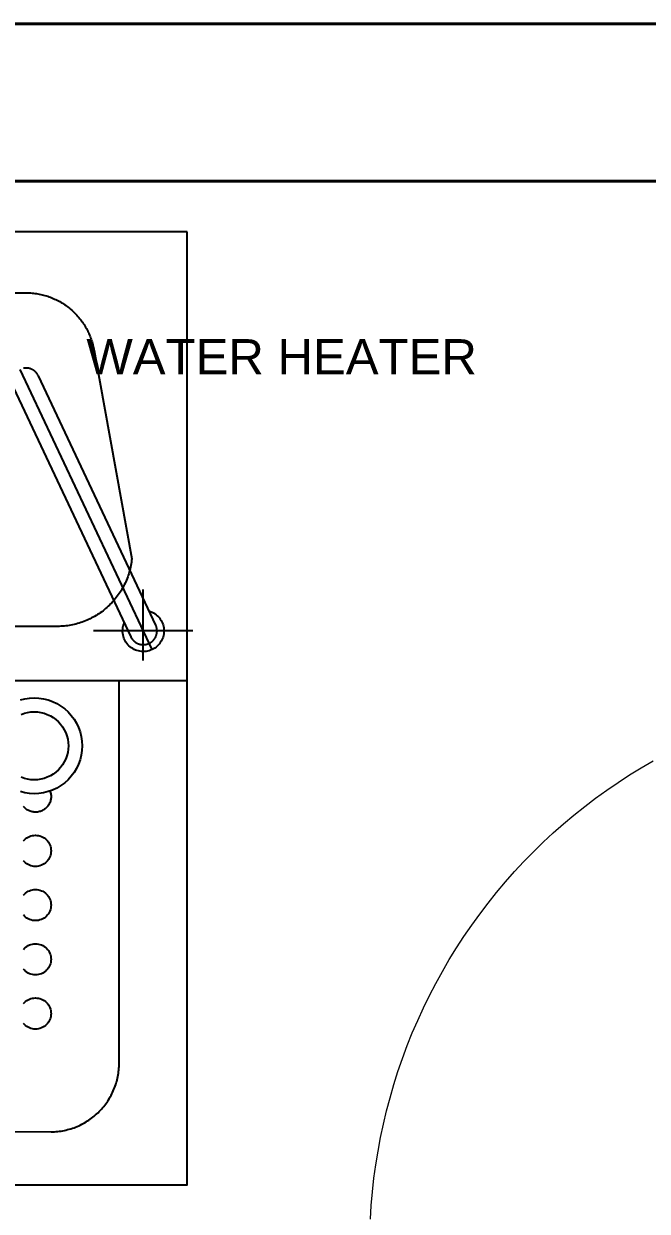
# Model space of a CAD drawing. Header units: millimetres. Extents: x -159872 to 386485, y -250577 to 158966.
# Drawn here: x 158998 to 159456, y 18032 to 18904 of the extents above; entities that cross this region are included whole.
import ezdxf

# ---------------------------------------------------------------- set-up
doc = ezdxf.new("R2010")
doc.units = ezdxf.units.MM
doc.layers.get('0').update_dxf_attribs({"lineweight": 25})
for name, color, linetype, lineweight in [('CENTRE', 252, 'Continuous', 5), ('LDS-equipment-kitchen equipment', 3, 'Continuous', 13), ('LDS-fitout-kitchen equipment', 252, 'Continuous', 9), ('LDS-struct-extg-walls', 1, 'Continuous', 40), ('LDS-title-notes', 7, 'Continuous', 18), ('MAIN', 7, 'Continuous', 5), ('WS-SINK UNIT', 3, 'Continuous', 13), ('WS-SINK UNIT TRANS', 62, 'Continuous', 13)]:
    doc.layers.add(name, color=color, linetype=linetype, lineweight=lineweight)
doc.styles.add('Arial', font='Arial.ttf')

# ---------------------------------------------------------------- blocks, each defined once
blk = doc.blocks.new('ColumnText_3')
at = {"layer": 'LDS-fitout-kitchen equipment', "extrusion": (0, 0, -1), "insert": (3377596.5, 618013.3), "char_height": 150, "attachment_point": 3, "text_direction": (-1, 0, 0), "line_spacing_factor": 0.25, "style": 'Arial'}
blk.add_mtext('WATER HEATER', dxfattribs=at)
blk = doc.blocks.new('Group-288')
at = {"layer": 'LDS-struct-extg-walls'}
blk.add_line((96688.66, 55361.57), (99238.66, 55361.57), dxfattribs=at)
blk = doc.blocks.new('JANITORIAL SINK_1')
at = {"layer": 'CENTRE', "lineweight": 25, "transparency": 33554687}
for points in [[(224.18, 393.13, 0), (127.32, 598.92, 0)], [(217.72, 385.14, 0), (217.72, 437.37, 0)], [(254.2, 406.85, 0), (181.24, 406.85, 0)]]:
    blk.add_polyline3d(points, dxfattribs=at)
at = {"layer": 'MAIN', "lineweight": 25}
for points in [[(208.57, 402.54, 0), (208.68, 402.32, 0), (208.8, 402.1, 0), (208.92, 401.88, 0), (209.04, 401.67, 0), (209.17, 401.46, 0), (209.31, 401.25, 0), (209.45, 401.04, 0), (209.59, 400.84, 0), (209.74, 400.64, 0), (209.9, 400.45, 0), (210.05, 400.26, 0), (210.22, 400.07, 0), (210.39, 399.89, 0), (210.56, 399.71, 0), (210.74, 399.54, 0), (210.92, 399.37, 0), (211.1, 399.21, 0), (211.29, 399.05, 0), (211.49, 398.89, 0), (211.68, 398.74, 0), (211.89, 398.6, 0), (212.09, 398.45, 0), (212.3, 398.32, 0), (212.51, 398.19, 0), (212.72, 398.06, 0), (212.94, 397.94, 0), (213.16, 397.83, 0), (213.38, 397.72, 0), (213.61, 397.62, 0), (213.84, 397.52, 0), (214.07, 397.42, 0), (214.3, 397.34, 0), (214.53, 397.26, 0), (214.77, 397.18, 0), (215.01, 397.11, 0), (215.25, 397.05, 0), (215.49, 396.99, 0), (215.73, 396.94, 0), (215.97, 396.89, 0), (216.22, 396.85, 0), (216.47, 396.82, 0), (216.71, 396.79, 0), (216.96, 396.77, 0), (217.21, 396.75, 0), (217.45, 396.74, 0), (217.7, 396.74, 0), (217.95, 396.74, 0), (218.2, 396.75, 0), (218.45, 396.77, 0), (218.69, 396.79, 0), (218.94, 396.81, 0), (219.19, 396.85, 0), (219.43, 396.89, 0), (219.67, 396.93, 0), (219.92, 396.98, 0), (220.16, 397.04, 0), (220.4, 397.1, 0), (220.64, 397.17, 0), (220.87, 397.24, 0), (221.11, 397.32, 0), (221.34, 397.41, 0), (221.57, 397.5, 0), (221.8, 397.6, 0), (222.03, 397.7, 0), (222.25, 397.81, 0), (222.47, 397.92, 0), (222.69, 398.04, 0), (222.9, 398.17, 0), (223.11, 398.3, 0), (223.32, 398.43, 0), (223.53, 398.57, 0), (223.73, 398.72, 0), (223.93, 398.87, 0), (224.12, 399.02, 0), (224.31, 399.18, 0), (224.5, 399.35, 0), (224.68, 399.51, 0), (224.86, 399.69, 0), (225.03, 399.86, 0), (225.2, 400.05, 0), (225.36, 400.23, 0), (225.52, 400.42, 0), (225.68, 400.61, 0), (225.83, 400.81, 0), (225.98, 401.01, 0), (226.12, 401.22, 0), (226.25, 401.42, 0), (226.38, 401.64, 0), (226.51, 401.85, 0), (226.63, 402.07, 0), (226.74, 402.29, 0), (226.85, 402.51, 0), (226.96, 402.74, 0), (227.05, 402.96, 0), (227.15, 403.19, 0), (227.23, 403.43, 0), (227.31, 403.66, 0), (227.39, 403.9, 0), (227.46, 404.13, 0), (227.52, 404.37, 0), (227.58, 404.62, 0), (227.63, 404.86, 0), (227.68, 405.1, 0), (227.72, 405.35, 0), (227.75, 405.59, 0), (227.78, 405.84, 0), (227.8, 406.09, 0), (227.82, 406.33, 0), (227.83, 406.58, 0), (227.83, 406.83, 0), (227.83, 407.08, 0), (227.82, 407.33, 0), (227.8, 407.57, 0), (227.78, 407.82, 0), (227.76, 408.07, 0), (227.72, 408.31, 0), (227.68, 408.56, 0), (227.64, 408.8, 0), (227.59, 409.05, 0), (227.53, 409.29, 0), (227.47, 409.53, 0), (227.4, 409.77, 0), (227.33, 410, 0), (227.25, 410.24, 0), (227.16, 410.47, 0), (227.07, 410.7, 0), (226.97, 410.93, 0), (226.87, 411.15, 0), (140.77, 594.08, 0), (140.66, 594.3, 0), (140.54, 594.52, 0), (140.43, 594.74, 0), (140.3, 594.95, 0), (140.17, 595.17, 0), (140.04, 595.37, 0), (139.9, 595.58, 0), (139.75, 595.78, 0), (139.6, 595.98, 0), (139.45, 596.17, 0), (139.29, 596.36, 0), (139.12, 596.55, 0), (138.96, 596.73, 0), (138.78, 596.91, 0), (138.6, 597.08, 0), (138.42, 597.25, 0), (138.24, 597.42, 0), (138.05, 597.58, 0), (137.85, 597.73, 0), (137.66, 597.88, 0), (137.46, 598.03, 0), (137.25, 598.17, 0), (137.04, 598.3, 0), (136.83, 598.43, 0), (136.62, 598.56, 0), (136.4, 598.68, 0), (136.18, 598.79, 0), (135.96, 598.9, 0), (135.73, 599.01, 0), (135.51, 599.11, 0), (135.28, 599.2, 0), (135.04, 599.28, 0), (134.81, 599.37, 0), (134.57, 599.44, 0), (134.34, 599.51, 0), (134.1, 599.57, 0), (133.85, 599.63, 0), (133.61, 599.68, 0), (133.37, 599.73, 0), (133.12, 599.77, 0), (132.88, 599.8, 0), (132.63, 599.83, 0), (132.38, 599.85, 0), (132.14, 599.87, 0), (131.89, 599.88, 0), (131.64, 599.88, 0), (131.39, 599.88, 0), (131.14, 599.87, 0), (130.9, 599.86, 0), (130.65, 599.84, 0), (130.4, 599.81, 0), (130.16, 599.78, 0), (129.91, 599.74, 0)], [(122.47, 585.47, 0), (208.57, 402.54, 0)], [(222.05, 421.38, 0), (223.14, 421.01, 0), (224.19, 420.56, 0), (225.2, 420.04, 0), (226.17, 419.44, 0), (227.1, 418.77, 0), (227.97, 418.03, 0), (228.78, 417.22, 0), (229.53, 416.36, 0), (230.21, 415.44, 0), (230.82, 414.48, 0), (231.36, 413.47, 0), (231.82, 412.42, 0), (232.2, 411.35, 0), (232.5, 410.24, 0), (232.71, 409.12, 0), (232.84, 407.99, 0), (232.88, 406.84, 0), (232.84, 405.7, 0), (232.71, 404.57, 0), (232.5, 403.44, 0), (232.2, 402.34, 0), (231.82, 401.26, 0), (231.36, 400.22, 0), (230.82, 399.21, 0), (230.21, 398.25, 0), (229.52, 397.33, 0), (228.77, 396.47, 0), (227.96, 395.67, 0), (227.09, 394.93, 0), (226.17, 394.25, 0), (225.19, 393.65, 0), (224.18, 393.13, 0), (223.13, 392.68, 0), (222.05, 392.32, 0), (220.94, 392.03, 0), (219.81, 391.83, 0), (218.68, 391.72, 0), (217.53, 391.69, 0), (216.39, 391.74, 0), (215.26, 391.89, 0), (214.14, 392.11, 0), (213.04, 392.43, 0), (211.97, 392.82, 0), (210.93, 393.29, 0), (209.93, 393.84, 0), (208.97, 394.47, 0), (208.06, 395.16, 0), (207.21, 395.92, 0), (206.42, 396.74, 0), (205.69, 397.62, 0), (205.03, 398.56, 0), (204.44, 399.54, 0), (203.93, 400.56, 0), (203.49, 401.61, 0), (203.14, 402.7, 0), (202.87, 403.81, 0), (202.68, 404.94, 0), (202.58, 406.07, 0), (202.56, 407.22, 0), (202.63, 408.36, 0), (202.79, 409.49, 0), (203.03, 410.61, 0), (203.36, 411.7, 0), (203.76, 412.77, 0)]]:
    blk.add_polyline3d(points, dxfattribs=at)
at = {"layer": 'WS-SINK UNIT', "lineweight": 25}
for points in [[(250, 700, 0), (-250, 700, 0), (-250, 0, 0), (250, 0, 0), (250, 700, 0)], [(-133.48, 655.08, 0), (133.88, 655.08, 0), (134.95, 655.03, 0), (136.03, 654.95, 0), (137.1, 654.84, 0), (138.17, 654.71, 0), (139.24, 654.56, 0), (140.3, 654.39, 0), (141.36, 654.2, 0), (142.42, 653.98, 0), (143.47, 653.74, 0), (144.51, 653.48, 0), (145.55, 653.19, 0), (146.58, 652.89, 0), (147.61, 652.56, 0), (148.63, 652.21, 0), (149.64, 651.83, 0), (150.64, 651.44, 0), (151.64, 651.03, 0), (152.62, 650.59, 0), (153.6, 650.13, 0), (154.56, 649.66, 0), (155.52, 649.16, 0), (156.46, 648.64, 0), (157.4, 648.1, 0), (158.32, 647.54, 0), (159.23, 646.96, 0), (160.13, 646.37, 0), (161.01, 645.75, 0), (161.88, 645.12, 0), (162.74, 644.46, 0), (163.58, 643.79, 0), (164.41, 643.1, 0), (165.22, 642.4, 0), (166.02, 641.67, 0), (166.8, 640.93, 0), (167.57, 640.18, 0), (168.32, 639.4, 0), (169.05, 638.61, 0), (169.77, 637.81, 0), (170.47, 636.99, 0), (171.15, 636.15, 0), (171.82, 635.31, 0), (172.46, 634.44, 0), (173.09, 633.57, 0), (173.7, 632.68, 0), (174.29, 631.77, 0), (174.86, 630.86, 0), (175.41, 629.93, 0), (175.94, 629, 0), (176.45, 628.05, 0), (176.94, 627.09, 0), (177.4, 626.12, 0), (177.85, 625.14, 0), (178.28, 624.15, 0), (178.69, 623.15, 0), (179.07, 622.14, 0), (179.43, 621.13, 0), (179.78, 620.11, 0), (180.09, 619.08, 0), (180.39, 618.04, 0), (180.67, 617, 0), (180.92, 615.95, 0), (181.15, 614.9, 0), (181.36, 613.84, 0), (181.55, 612.78, 0), (209.32, 459.75, 0), (209.18, 458.51, 0), (209.01, 457.28, 0), (208.82, 456.05, 0), (208.59, 454.83, 0), (208.34, 453.61, 0), (208.06, 452.4, 0), (207.76, 451.19, 0), (207.43, 450, 0), (207.07, 448.81, 0), (206.68, 447.63, 0), (206.27, 446.45, 0), (205.83, 445.29, 0), (205.36, 444.14, 0), (204.87, 442.99, 0), (204.36, 441.86, 0), (203.81, 440.74, 0), (203.25, 439.64, 0), (202.66, 438.55, 0), (202.04, 437.47, 0), (201.4, 436.4, 0), (200.74, 435.35, 0), (200.05, 434.31, 0), (199.34, 433.29, 0), (198.6, 432.29, 0), (197.85, 431.3, 0), (197.07, 430.33, 0), (196.27, 429.38, 0), (195.45, 428.45, 0), (194.61, 427.53, 0), (193.75, 426.64, 0), (192.86, 425.76, 0), (191.96, 424.9, 0), (191.04, 424.07, 0), (190.1, 423.25, 0), (189.15, 422.46, 0), (188.17, 421.69, 0), (187.18, 420.94, 0), (186.17, 420.21, 0), (185.15, 419.51, 0), (184.11, 418.83, 0), (183.05, 418.17, 0), (181.98, 417.54, 0), (180.9, 416.93, 0), (179.8, 416.34, 0), (178.69, 415.78, 0), (177.57, 415.25, 0), (176.43, 414.74, 0), (175.29, 414.26, 0), (174.13, 413.8, 0), (172.97, 413.37, 0), (171.79, 412.96, 0), (170.61, 412.58, 0), (169.42, 412.23, 0), (168.22, 411.91, 0), (167.01, 411.61, 0), (165.8, 411.34, 0), (164.58, 411.1, 0), (163.35, 410.88, 0), (162.12, 410.69, 0), (160.89, 410.53, 0), (159.65, 410.4, 0), (158.42, 410.3, 0), (157.17, 410.22, 0), (155.93, 410.17, 0), (-156.78, 410.17, 0)], [(-250, 370.34, 0), (250, 370.34, 0)], [(-150, 39.83, 0), (150, 38.98, 0), (151.23, 39.01, 0), (152.46, 39.06, 0), (153.69, 39.15, 0), (154.91, 39.26, 0), (156.14, 39.41, 0), (157.35, 39.59, 0), (158.57, 39.79, 0), (159.78, 40.02, 0), (160.98, 40.29, 0), (162.17, 40.58, 0), (163.36, 40.9, 0), (164.54, 41.25, 0), (165.71, 41.63, 0), (166.87, 42.04, 0), (168.03, 42.48, 0), (169.17, 42.94, 0), (170.29, 43.44, 0), (171.41, 43.95, 0), (172.51, 44.5, 0), (173.6, 45.07, 0), (174.68, 45.67, 0), (175.74, 46.3, 0), (176.78, 46.95, 0), (177.81, 47.63, 0), (178.82, 48.33, 0), (179.82, 49.06, 0), (180.79, 49.81, 0), (181.75, 50.58, 0), (182.69, 51.38, 0), (183.6, 52.2, 0), (184.5, 53.04, 0), (185.38, 53.9, 0), (186.24, 54.79, 0), (187.07, 55.69, 0), (187.88, 56.62, 0), (188.67, 57.56, 0), (189.44, 58.53, 0), (190.18, 59.51, 0), (190.9, 60.51, 0), (191.59, 61.52, 0), (192.26, 62.56, 0), (192.9, 63.61, 0), (193.52, 64.67, 0), (194.11, 65.75, 0), (194.67, 66.85, 0), (195.21, 67.96, 0), (195.72, 69.08, 0), (196.2, 70.21, 0), (196.66, 71.35, 0), (197.08, 72.51, 0), (197.48, 73.67, 0), (197.85, 74.85, 0), (198.19, 76.03, 0), (198.5, 77.22, 0), (198.79, 78.42, 0), (199.04, 79.62, 0), (199.27, 80.83, 0), (199.46, 82.05, 0), (199.62, 83.27, 0), (199.76, 84.49, 0), (199.86, 85.72, 0), (199.94, 86.95, 0), (199.98, 88.18, 0), (200, 89.41, 0), (200, 370.34, 0)]]:
    blk.add_polyline3d(points, dxfattribs=at)
at = {"layer": 'WS-SINK UNIT TRANS', "lineweight": 25}
for points in [[(172.88, 322.46, 0), (172.71, 319.01, 0), (172.21, 315.6, 0), (171.37, 312.25, 0), (170.2, 309, 0), (168.73, 305.88, 0), (166.95, 302.92, 0), (164.9, 300.15, 0), (162.58, 297.59, 0), (160.02, 295.27, 0), (157.25, 293.22, 0), (154.29, 291.44, 0), (151.17, 289.97, 0), (147.92, 288.8, 0), (144.57, 287.96, 0), (141.16, 287.46, 0), (137.71, 287.29, 0), (134.26, 287.46, 0), (130.85, 287.96, 0), (127.5, 288.8, 0)], [(127.5, 356.11, 0), (130.85, 356.95, 0), (134.26, 357.46, 0), (137.71, 357.63, 0), (141.16, 357.46, 0), (144.57, 356.95, 0), (147.92, 356.11, 0), (151.17, 354.95, 0), (154.29, 353.47, 0), (157.25, 351.7, 0), (160.02, 349.64, 0), (162.58, 347.33, 0), (164.9, 344.77, 0), (166.95, 342, 0), (168.73, 339.04, 0), (170.2, 335.92, 0), (171.37, 332.67, 0), (172.21, 329.32, 0), (172.71, 325.9, 0), (172.88, 322.46, 0)], [(162.71, 322.46, 0), (162.59, 320.01, 0), (162.23, 317.58, 0), (161.64, 315.2, 0), (160.81, 312.89, 0), (159.76, 310.67, 0), (158.5, 308.57, 0), (157.04, 306.6, 0), (155.39, 304.78, 0), (153.57, 303.13, 0), (151.6, 301.67, 0), (149.5, 300.41, 0), (147.28, 299.36, 0), (144.97, 298.53, 0), (142.59, 297.94, 0), (140.16, 297.58, 0), (137.71, 297.46, 0), (135.26, 297.58, 0), (132.83, 297.94, 0), (130.45, 298.53, 0), (128.14, 299.36, 0)], [(128.14, 345.55, 0), (130.45, 346.38, 0), (132.83, 346.98, 0), (135.26, 347.34, 0), (137.71, 347.46, 0), (140.16, 347.34, 0), (142.59, 346.98, 0), (144.97, 346.38, 0), (147.28, 345.55, 0), (149.5, 344.51, 0), (151.6, 343.24, 0), (153.57, 341.78, 0), (155.39, 340.14, 0), (157.04, 338.32, 0), (158.5, 336.35, 0), (159.76, 334.24, 0), (160.81, 332.02, 0), (161.64, 329.71, 0), (162.23, 327.33, 0), (162.59, 324.91, 0), (162.71, 322.46, 0)], [(149.25, 289.24, 0), (149.48, 288.59, 0), (149.66, 287.93, 0), (149.81, 287.26, 0), (149.91, 286.59, 0), (149.98, 285.91, 0), (150, 285.23, 0), (149.98, 284.54, 0), (149.93, 283.86, 0), (149.83, 283.19, 0), (149.69, 282.52, 0), (149.51, 281.86, 0), (149.29, 281.21, 0), (149.04, 280.58, 0), (148.74, 279.96, 0), (148.42, 279.36, 0), (148.05, 278.78, 0), (147.65, 278.23, 0), (147.22, 277.7, 0), (146.76, 277.19, 0), (146.27, 276.72, 0), (145.75, 276.27, 0), (145.21, 275.86, 0), (144.64, 275.48, 0), (144.05, 275.13, 0), (143.44, 274.82, 0), (142.81, 274.55, 0), (142.17, 274.31, 0), (141.52, 274.12, 0), (140.85, 273.96, 0), (140.18, 273.84, 0), (139.5, 273.77, 0), (138.82, 273.73, 0), (138.14, 273.74, 0), (137.45, 273.78, 0), (136.78, 273.87, 0), (136.11, 274, 0), (135.44, 274.16, 0), (134.79, 274.37, 0), (134.15, 274.61, 0), (133.53, 274.89, 0), (132.93, 275.21, 0), (132.34, 275.57, 0), (131.78, 275.95, 0), (131.24, 276.38, 0), (130.73, 276.83, 0), (130.25, 277.31, 0), (129.79, 277.82, 0)], [(150, 245.34, 0), (149.95, 244.22, 0), (149.78, 243.11, 0), (149.51, 242.02, 0), (149.13, 240.96, 0), (148.65, 239.95, 0), (148.07, 238.98, 0), (147.4, 238.08, 0), (146.65, 237.25, 0), (145.82, 236.5, 0), (144.92, 235.83, 0), (143.95, 235.25, 0), (142.94, 234.77, 0), (141.88, 234.39, 0), (140.79, 234.12, 0), (139.68, 233.95, 0), (138.56, 233.9, 0), (137.44, 233.95, 0), (136.33, 234.12, 0), (135.24, 234.39, 0), (134.18, 234.77, 0), (133.17, 235.25, 0), (132.2, 235.83, 0), (131.3, 236.5, 0), (130.47, 237.25, 0), (129.72, 238.08, 0)], [(129.72, 252.6, 0), (130.47, 253.43, 0), (131.3, 254.18, 0), (132.2, 254.85, 0), (133.17, 255.43, 0), (134.18, 255.91, 0), (135.24, 256.29, 0), (136.33, 256.56, 0), (137.44, 256.72, 0), (138.56, 256.78, 0), (139.68, 256.72, 0), (140.79, 256.56, 0), (141.88, 256.29, 0), (142.94, 255.91, 0), (143.95, 255.43, 0), (144.92, 254.85, 0), (145.82, 254.18, 0), (146.65, 253.43, 0), (147.4, 252.6, 0), (148.07, 251.7, 0), (148.65, 250.73, 0), (149.13, 249.72, 0), (149.51, 248.66, 0), (149.78, 247.57, 0), (149.95, 246.46, 0), (150, 245.34, 0)], [(150, 205.51, 0), (149.95, 204.39, 0), (149.78, 203.28, 0), (149.51, 202.19, 0), (149.13, 201.13, 0), (148.65, 200.12, 0), (148.07, 199.15, 0), (147.4, 198.25, 0), (146.65, 197.42, 0), (145.82, 196.66, 0), (144.92, 196, 0), (143.95, 195.42, 0), (142.94, 194.94, 0), (141.88, 194.56, 0), (140.79, 194.29, 0), (139.68, 194.12, 0), (138.56, 194.07, 0), (137.44, 194.12, 0), (136.33, 194.29, 0), (135.24, 194.56, 0), (134.18, 194.94, 0), (133.17, 195.42, 0), (132.2, 196, 0), (131.3, 196.66, 0), (130.47, 197.42, 0), (129.72, 198.25, 0)], [(129.72, 212.77, 0), (130.47, 213.6, 0), (131.3, 214.35, 0), (132.2, 215.02, 0), (133.17, 215.6, 0), (134.18, 216.08, 0), (135.24, 216.46, 0), (136.33, 216.73, 0), (137.44, 216.89, 0), (138.56, 216.95, 0), (139.68, 216.89, 0), (140.79, 216.73, 0), (141.88, 216.46, 0), (142.94, 216.08, 0), (143.95, 215.6, 0), (144.92, 215.02, 0), (145.82, 214.35, 0), (146.65, 213.6, 0), (147.4, 212.77, 0), (148.07, 211.86, 0), (148.65, 210.9, 0), (149.13, 209.89, 0), (149.51, 208.83, 0), (149.78, 207.74, 0), (149.95, 206.63, 0), (150, 205.51, 0)], [(150, 165.68, 0), (149.95, 164.56, 0), (149.78, 163.45, 0), (149.51, 162.36, 0), (149.13, 161.3, 0), (148.65, 160.28, 0), (148.07, 159.32, 0), (147.4, 158.42, 0), (146.65, 157.59, 0), (145.82, 156.83, 0), (144.92, 156.17, 0), (143.95, 155.59, 0), (142.94, 155.11, 0), (141.88, 154.73, 0), (140.79, 154.46, 0), (139.68, 154.29, 0), (138.56, 154.24, 0), (137.44, 154.29, 0), (136.33, 154.46, 0), (135.24, 154.73, 0), (134.18, 155.11, 0), (133.17, 155.59, 0), (132.2, 156.17, 0), (131.3, 156.83, 0), (130.47, 157.59, 0), (129.72, 158.42, 0)], [(129.72, 172.94, 0), (130.47, 173.77, 0), (131.3, 174.52, 0), (132.2, 175.19, 0), (133.17, 175.77, 0), (134.18, 176.25, 0), (135.24, 176.63, 0), (136.33, 176.9, 0), (137.44, 177.06, 0), (138.56, 177.12, 0), (139.68, 177.06, 0), (140.79, 176.9, 0), (141.88, 176.63, 0), (142.94, 176.25, 0), (143.95, 175.77, 0), (144.92, 175.19, 0), (145.82, 174.52, 0), (146.65, 173.77, 0), (147.4, 172.94, 0), (148.07, 172.03, 0), (148.65, 171.07, 0), (149.13, 170.06, 0), (149.51, 169, 0), (149.78, 167.91, 0), (149.95, 166.8, 0), (150, 165.68, 0)], [(150, 125.85, 0), (149.95, 124.73, 0), (149.78, 123.62, 0), (149.51, 122.53, 0), (149.13, 121.47, 0), (148.65, 120.45, 0), (148.07, 119.49, 0), (147.4, 118.59, 0), (146.65, 117.76, 0), (145.82, 117, 0), (144.92, 116.33, 0), (143.95, 115.76, 0), (142.94, 115.28, 0), (141.88, 114.9, 0), (140.79, 114.63, 0), (139.68, 114.46, 0), (138.56, 114.41, 0), (137.44, 114.46, 0), (136.33, 114.63, 0), (135.24, 114.9, 0), (134.18, 115.28, 0), (133.17, 115.76, 0), (132.2, 116.33, 0), (131.3, 117, 0), (130.47, 117.76, 0), (129.72, 118.59, 0)], [(129.72, 133.11, 0), (130.47, 133.94, 0), (131.3, 134.69, 0), (132.2, 135.36, 0), (133.17, 135.94, 0), (134.18, 136.42, 0), (135.24, 136.8, 0), (136.33, 137.07, 0), (137.44, 137.23, 0), (138.56, 137.29, 0), (139.68, 137.23, 0), (140.79, 137.07, 0), (141.88, 136.8, 0), (142.94, 136.42, 0), (143.95, 135.94, 0), (144.92, 135.36, 0), (145.82, 134.69, 0), (146.65, 133.94, 0), (147.4, 133.11, 0), (148.07, 132.2, 0), (148.65, 131.24, 0), (149.13, 130.23, 0), (149.51, 129.17, 0), (149.78, 128.08, 0), (149.95, 126.97, 0), (150, 125.85, 0)]]:
    blk.add_polyline3d(points, dxfattribs=at)
blk = doc.blocks.new('A$Cca8a2b7f')
blk.add_polyline3d([(940.12, 659.51, 0), (950.16, 658.89, 0), (960.19, 658.03, 0), (970.19, 656.92, 0), (980.16, 655.56, 0), (990.09, 653.96, 0), (999.99, 652.12, 0), (1009.83, 650.04, 0), (1019.62, 647.71, 0), (1029.35, 645.15, 0), (1039.02, 642.35, 0), (1048.61, 639.31, 0), (1058.12, 636.03, 0), (1067.56, 632.53, 0), (1076.9, 628.79, 0), (1086.15, 624.83, 0), (1095.3, 620.64, 0), (1104.34, 616.22, 0), (1113.27, 611.59, 0), (1122.09, 606.74, 0), (1130.78, 601.67, 0), (1139.35, 596.39, 0), (1147.78, 590.9, 0), (1156.08, 585.21, 0), (1164.24, 579.32, 0), (1172.24, 573.22, 0), (1180.1, 566.93, 0), (1187.8, 560.46, 0), (1195.34, 553.79, 0), (1202.71, 546.94, 0), (1209.91, 539.91, 0), (1216.94, 532.71, 0), (1223.79, 525.34, 0), (1230.46, 517.8, 0), (1236.93, 510.1, 0), (1243.22, 502.24, 0), (1249.32, 494.24, 0), (1255.21, 486.08, 0), (1260.9, 477.78, 0), (1266.39, 469.35, 0), (1271.67, 460.78, 0), (1276.74, 452.09, 0)])
blk = doc.blocks.new('Group-410')
at = {"layer": 'LDS-equipment-kitchen equipment'}
blk.add_blockref('JANITORIAL SINK_1', (98194.7, 54508.84), dxfattribs=at)
at = {"layer": 'LDS-equipment-kitchen equipment', "rotation": 90}
blk.add_blockref('A$Cca8a2b7f', (99238.71, 53543.55), dxfattribs=at)

msp = doc.modelspace()

# ---------------------------------------------------------------- linework, layer by layer
at = {"layer": 'LDS-equipment-kitchen equipment'}
msp.add_line((157278.17046, 18788.57122), (159912.17046, 18788.57122), dxfattribs=at)
at = {"layer": 'LDS-equipment-kitchen equipment', "transparency": 33554687}
msp.add_polyline3d([(157278.17046, 18788.57122, 0), (159912.17046, 18788.57122, 0)], dxfattribs=at)
at = {"layer": 'LDS-struct-extg-walls'}
msp.add_line((157278.17046, 18788.57122), (159912.17046, 18788.57122), dxfattribs=at)

# ---------------------------------------------------------------- block references
at = {"layer": 'LDS-equipment-kitchen equipment', "color": 7}
msp.add_blockref('Group-410', (60673.51323, -36457.51522), dxfattribs=at)
at = {"layer": 'LDS-struct-extg-walls', "color": 7}
msp.add_blockref('Group-288', (60673.51323, -36457.51522), dxfattribs=at)
at = {"layer": 'LDS-title-notes', "color": 2, "extrusion": (0, 0, -1), "xscale": 0.1722128152897029, "yscale": 0.1722128152897029, "zscale": 0.1722128152897029, "rotation": 0.001914518613435575}
msp.add_blockref('ColumnText_3', (-740992.69627, -87776.82106), dxfattribs=at)

doc.saveas('drawing.dxf')
